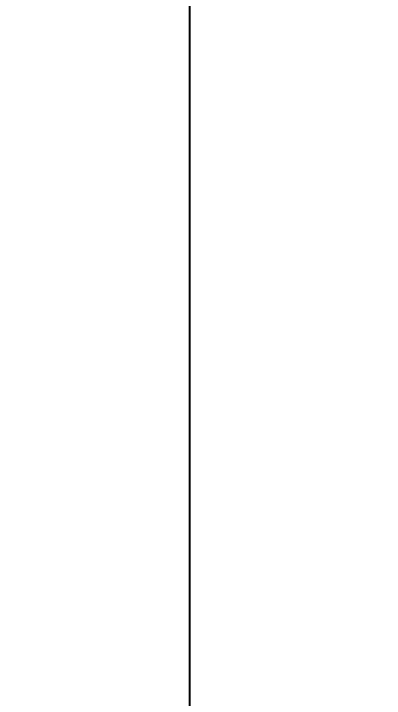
# Model space of a CAD drawing. Extents: x 2759 to 9191, y -64 to 2464.
# Drawn here: x 6539 to 6574.5, y 661.8 to 727.2 of the extents above; entities that cross this region are included whole.
import ezdxf

# ---------------------------------------------------------------- set-up
doc = ezdxf.new("R2010")
doc.units = 0
doc.header["$LTSCALE"] = 20
doc.header["$MEASUREMENT"] = 0
doc.layers.get('0').update_dxf_attribs({"linetype": 'CONTINUOUS'})
doc.layers.get('DEFPOINTS').update_dxf_attribs({"linetype": 'CONTINUOUS'})
doc.layers.add('6', color=6, linetype='CONTINUOUS')
doc.styles.get("Standard").update_dxf_attribs({"font": 'NanumGothic.ttf'})
doc.dimstyles.get("Standard").update_dxf_attribs({"dimtxt": 2.7, "dimasz": 2.5, "dimexe": 1.5, "dimexo": 1.5, "dimgap": 1.5, "dimtad": 1, "dimdec": 0, "dimlfac": 10, "dimzin": 0, "dimdsep": 46, "dimtxsty": 'Standard', "dimcen": 0, "dimclrt": 2, "dimadec": 0, "dimazin": 0, "dimtfac": 1, "dimtdec": 0, "dimtmove": 0, "dimatfit": 3, "dimfxl": 0, "dimtolj": 1, "dimtzin": 0, "dimarcsym": 0})

# ---------------------------------------------------------------- blocks, each defined once
blk = doc.blocks.new('*D26')
at = {"color": 3, "lineweight": -2}
for p, q in [((6585.414, 778.935), (6439.105, 778.935)), ((6445.105, 754.935), (6445.105, 556.375)), ((6445.105, 307.687), (6445.105, 506.247)), ((6608.51, 283.687), (6439.105, 283.687))]:
    blk.add_line(p, q, dxfattribs=at)
at = {"color": 3}
for points in [[(6441.105, 754.935), (6449.105, 754.935), (6445.105, 778.935)], [(6441.105, 307.687), (6449.105, 307.687), (6445.105, 283.687)]]:
    blk.add_solid(points, dxfattribs=at)
at = {"layer": 'DEFPOINTS', "color": 0}
for p in [(6587.214, 778.935), (6445.105, 283.687), (6610.31, 283.687)]:
    blk.add_point(p, dxfattribs=at)
at = {"color": 2, "insert": (6445.105, 531.311), "char_height": 24, "attachment_point": 5}
blk.add_mtext('\\A1;495', dxfattribs=at)
blk = doc.blocks.new('*D30')
at = {"color": 3, "linetype": 'ByBlock', "lineweight": -2}
for p, q in [((7259.583, 707.347), (7259.583, 30.904)), ((6554.994, 282.187), (6554.994, 30.904)), ((6574.994, 35.904), (7239.583, 35.904))]:
    blk.add_line(p, q, dxfattribs=at)
at = {"color": 3}
for points in [[(6574.994, 39.238), (6574.994, 32.571), (6554.994, 35.904)], [(7239.583, 39.238), (7239.583, 32.571), (7259.583, 35.904)]]:
    blk.add_solid(points, dxfattribs=at)
at = {"layer": 'DEFPOINTS', "color": 0}
for p in [(7259.583, 708.847), (6554.994, 283.687), (7259.583, 35.904)]:
    blk.add_point(p, dxfattribs=at)
at = {"color": 2, "insert": (6903.771, 59.477), "char_height": 25, "attachment_point": 5}
blk.add_mtext('\\A1;705', dxfattribs=at)
blk = doc.blocks.new('*D31')
at = {"color": 3, "lineweight": -2}
for p, q in [((6699.107, 1238.382), (6350.699, 1238.382)), ((6356.699, 1214.382), (6356.699, 786.099)), ((6356.699, 307.687), (6356.699, 735.97)), ((6553.194, 283.687), (6350.699, 283.687))]:
    blk.add_line(p, q, dxfattribs=at)
at = {"color": 3}
for points in [[(6352.699, 1214.382), (6360.699, 1214.382), (6356.699, 1238.382)], [(6352.699, 307.687), (6360.699, 307.687), (6356.699, 283.687)]]:
    blk.add_solid(points, dxfattribs=at)
at = {"layer": 'DEFPOINTS', "color": 0}
for p in [(6356.699, 1238.382), (6700.907, 1238.382), (6554.994, 283.687)]:
    blk.add_point(p, dxfattribs=at)
at = {"color": 2, "insert": (6356.699, 761.035), "char_height": 24, "attachment_point": 5}
blk.add_mtext('\\A1;955', dxfattribs=at)

msp = doc.modelspace()

# ---------------------------------------------------------------- linework, layer by layer
at = {"layer": '6'}
msp.add_lwpolyline([(7555.852, 2208.721), (6555.852, 2208.721), (6555.852, 283.687), (8483.352, 283.687), (8483.352, 1308.687)], dxfattribs=at)

# ---------------------------------------------------------------- dimensions: what is measured, and where the dimension line sits
dim = msp.add_linear_dim(base=(6356.699, 1238.382), p1=(6554.994, 283.687), p2=(6700.907, 1238.382), angle=90, dimstyle='Standard', override={"dimscale": 1.2, "dimtxt": 20, "dimasz": 20, "dimexe": 5, "dimgap": 10, "dimtih": 1, "dimtoh": 1, "dimlfac": 1, "dimzin": 12, "dimclrd": 3, "dimclre": 3, "dimazin": 2, "dimarcsym": 1})
dim.commit()
dim.dimension.update_dxf_attribs({"geometry": '*D31', "text_midpoint": (6356.699, 761.035), "dimtype": 160})
dim = msp.add_linear_dim(base=(6445.105, 283.687), p1=(6587.214, 778.935), p2=(6610.31, 283.687), angle=90, dimstyle='Standard', override={"dimscale": 1.2, "dimtxt": 20, "dimasz": 20, "dimexe": 5, "dimgap": 10, "dimtih": 1, "dimtoh": 1, "dimlfac": 1, "dimzin": 12, "dimclrd": 3, "dimclre": 3, "dimazin": 2, "dimarcsym": 1})
dim.commit()
dim.dimension.update_dxf_attribs({"geometry": '*D26', "text_midpoint": (6445.105, 531.311)})
dim = msp.add_linear_dim(base=(7259.583, 35.904), p1=(6554.994, 283.687), p2=(7259.583, 708.847), dimstyle='Standard', override={"dimtxt": 25, "dimasz": 20, "dimexe": 5, "dimgap": 10, "dimlfac": 1, "dimzin": 12, "dimclrd": 3, "dimclre": 3, "dimazin": 2, "dimarcsym": 1})
dim.commit()
dim.dimension.update_dxf_attribs({"geometry": '*D30', "text_midpoint": (6903.771, 35.904), "dimtype": 160})

doc.saveas('drawing.dxf')
